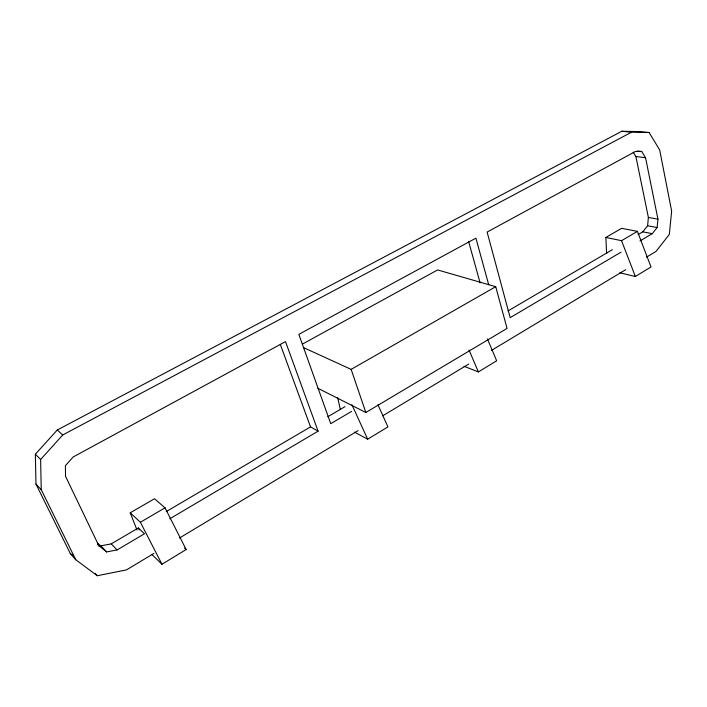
<?xml version="1.0" encoding="UTF-8"?>
<svg xmlns="http://www.w3.org/2000/svg" width="707" height="707" viewBox="0 0 707 707"><rect width="100%" height="100%" fill="white"/><g stroke="black" fill="none" stroke-linecap="round" stroke-linejoin="round"><path stroke-width="1.06" d="M638.032 234.618L642.778 231.834L647.585 225.763L648.381 217.447L635.885 156.512L633.145 152.138M639.976 240.954L652.296 233.672L657.13 227.548L657.943 219.161L645.553 157.688L641.726 151.501L637.422 151.006M153.94 553.378L126.526 569.869L97.266 575.737L75.799 559.767L41.236 489.721L40.626 459.497L62.746 434.964L631.501 132.209L649.123 132.527L659.675 149.928L671.65 211.137L669.326 234.432L655.946 251.498L646.49 257.18M75.799 559.767L70.285 553.493L35.977 484.101L35.35 454.221L57.232 430.024L621.815 131.263L639.375 131.582L649.123 132.527M151.872 554.5L161.956 564.257L186.153 549.551L165.031 507.829L154.497 498.753L130.229 512.796L136.99 530.02M354.516 432.136L367.658 439.215L387.922 426.904L377.962 404.802M464.039 366.297L478.365 371.917L496.659 360.8L487.441 338.962M619.792 272.769L635.363 276.49L651.014 266.972L637.422 231.383L621.639 228.317L605.881 237.446L606.606 253.619M179.472 538.027L358.149 430.581M382.726 415.796L468.759 364.061M491.445 350.416L625.695 269.685M317.876 388.258L365.837 412.49L507.06 328.419L495.722 286.688L437.624 269.941L302.313 344.159M97.628 544.646L106.607 551.928L117.106 549.94L144.475 533.758L138.333 527.97L111.22 543.895L100.818 545.831L97.486 543.285M169.786 518.805L318.088 431.164L285.513 341.605L73.157 456.987L65.389 465.683L65.548 476.359L99.06 546.158M351.6 411.368L330.743 423.687L298.84 334.367L475.917 238.153L488.714 284.771M621.029 252.152L510.18 317.655L487.123 232.064L635.452 151.466L641.726 151.501M130.229 512.796L140.401 522.252L165.031 507.829M605.881 237.446L621.541 240.68L637.422 231.383M166.269 511.568L310.523 426.887L318.088 431.164M327.845 416.715L344.989 406.649M508.006 310.956L612.412 249.659M303.4 347.561L351.149 369.372L495.722 286.688M621.815 131.263L631.501 132.209M635.885 156.512L645.553 157.688M648.381 217.447L657.943 219.161M647.585 225.763L657.13 227.548M642.778 231.834L652.296 233.672M70.285 553.493L72.848 555.393M57.232 430.024L62.746 434.964M184.554 548.102L186.153 549.551M35.35 454.221L40.626 459.497M111.22 543.895L117.106 549.94M100.818 545.831L106.607 551.928M35.977 484.101L41.236 489.721M95.136 573.35L97.266 575.737M140.401 522.252L161.956 564.257M138.333 527.97L139.244 529.941M351.918 404.713L367.658 439.215M468.997 349.93L478.365 371.917M621.541 240.68L635.363 276.49M280.29 344.353L310.523 426.887M351.149 369.372L365.837 412.49M468.582 241.361L480.088 282.827M337.637 397.581L340.314 409.388"/></g></svg>
